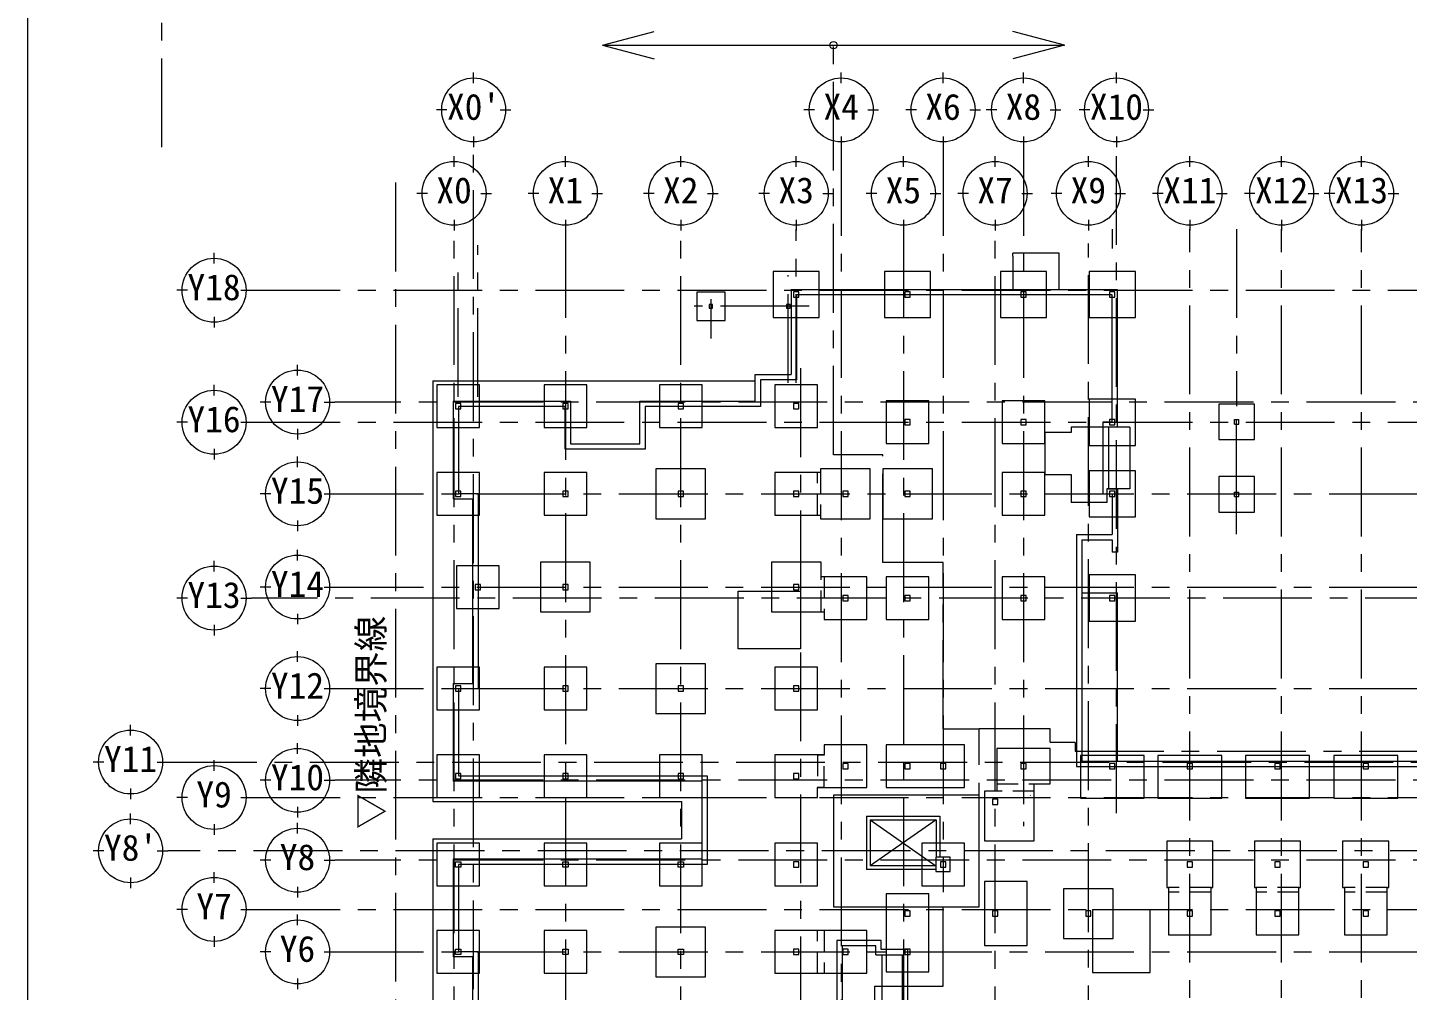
# Model space of a CAD drawing. Units: millimetres on the paper, enlarged 200 times, with parts at 1:1000. Extents: x -59400 to 184562, y -133173 to 46006.
# Drawn here: x 140766 to 156306, y 20142 to 30987 of the extents above; entities that cross this region are included whole.
import ezdxf
from ezdxf.enums import TextEntityAlignment as Align

# ---------------------------------------------------------------- set-up
doc = ezdxf.new("R2010")
doc.units = ezdxf.units.MM
doc.header["$LTSCALE"] = 200
doc.linetypes.add('CHAIN1', pattern=[8, 5, -1, 1, -1])
doc.linetypes.add('DASHED1', pattern=[1.8, 1.2, -0.6])
for name, color, linetype, lineweight in [('0-3', 4, 'CHAIN1', 5), ('E-0', 4, 'CHAIN1', 5), ('E-1', 2, 'Continuous', 18), ('E-2', 7, 'Continuous', 9), ('E-3', 4, 'Continuous', 5), ('E-4', 3, 'Continuous', 13), ('E-5', 3, 'Continuous', 13), ('E-8', 2, 'Continuous', 18), ('E-9', 4, 'Continuous', 5), ('E-A', 3, 'Continuous', 13), ('E-B', 2, 'CHAIN1', 18), ('E-E', 3, 'Continuous', 13)]:
    doc.layers.add(name, color=color, linetype=linetype, lineweight=lineweight)
doc.layers.add('E-D', color=7, linetype='Continuous')
doc.styles.add('ＭＳ ゴシック', font='')
doc.styles.get('ＭＳ ゴシック').set_extended_font_data('MS Gothic')

msp = doc.modelspace()

# ---------------------------------------------------------------- linework, layer by layer
at = {"layer": '0-3'}
msp.add_line((142278.1, 29640.5), (142278.1, 33647.5), dxfattribs=at)
at = {"layer": 'E-0', "color": 6, "linetype": 'Continuous', "lineweight": 20}
for p, q in [((140766.2, 31464.7), (140766.2, 10392.8)), ((147242.7, 30789.5), (152442.7, 30789.5))]:
    msp.add_line(p, q, dxfattribs=at)
at = {"layer": 'E-0', "color": 6, "lineweight": 20}
for p, q in [((149842.7, 26175.9), (149842.7, 30789.5)), ((150396.7, 26175.9), (149842.7, 26175.9)), ((150396.7, 24961.9), (150396.7, 26175.9)), ((151076.7, 24961.9), (150396.7, 24961.9)), ((151076.7, 23087.9), (151076.7, 24961.9)), ((151076.7, 23087.9), (151482.7, 23087.9)), ((152282.7, 23087.9), (151482.7, 23087.9)), ((152282.7, 22937.9), (152282.7, 23087.9)), ((152282.7, 22937.9), (152562.7, 22937.9)), ((152562.7, 22933.9), (152562.7, 22837.9)), ((152562.7, 22837.9), (165062.8, 22837.9))]:
    msp.add_line(p, q, dxfattribs=at)
at = {"layer": 'E-0'}
for p, q in [((145789.7, 16956), (145789.7, 29640.5)), ((149929.7, 29640.5), (149929.7, 15987.2)), ((153029.7, 22140.6), (153029.7, 29640.5)), ((145569.7, 15987.2), (145569.7, 28717.2)), ((149422.7, 26984.2), (149422.7, 28717.2)), ((150629.7, 28717.2), (150629.7, 15987.2)), ((154382.7, 28717.2), (154382.7, 26721.9)), ((154889.7, 15656.9), (154889.7, 28717.2)), ((155789.7, 15656.9), (155789.7, 28717.2)), ((145836.7, 26828.9), (145836.7, 28535.9)), ((145616.7, 26828.9), (145616.7, 28317.2)), ((149333.7, 26984.2), (149333.7, 28200.6)), ((143286.5, 28028.9), (161631.4, 28028.9)), ((149568.7, 27848.9), (148274.5, 27848.9)), ((148461.7, 27929.3), (148461.7, 27483.7)), ((149469.7, 27149.6), (149469.7, 15987.2)), ((162571.4, 26768.9), (144226.5, 26768.9)), ((143286.5, 26541.9), (161631.4, 26541.9)), ((142346.5, 22714.9), (163511.4, 22714.9)), ((162571.4, 22508.9), (144226.5, 22508.9)), ((143286.5, 22314.9), (161631.4, 22314.9)), ((163511.4, 21714.9), (142346.5, 21714.9)), ((162571.4, 21608.9), (144226.5, 21608.9)), ((143286.5, 21054.9), (161631.4, 21054.9))]:
    msp.add_line(p, q, dxfattribs=at)
at = {"layer": 'E-0', "color": 6, "lineweight": 20}
for points in [[(150302.7, 20191.9), (151076.7, 20191.9), (151076.7, 21081.9), (151482.7, 21081.9), (151482.7, 23087.9)], [(150302.7, 20191.9), (150302.7, 16914.9), (151011.7, 16914.9)]]:
    msp.add_lwpolyline(points, dxfattribs=at)
at = {"layer": 'E-0', "color": 6, "linetype": 'Continuous', "lineweight": 20}
msp.add_circle((149842.7, 30789.5), 40, dxfattribs=at)
at = {"layer": 'E-1'}
for p, q in [((149162.7, 28241.9), (149162.7, 27721.9)), ((150416.7, 28241.9), (150416.7, 27721.9)), ((151722.7, 28241.9), (151722.7, 27721.9)), ((149162.7, 27721.9), (149682.7, 27721.9)), ((150416.7, 27721.9), (150936.7, 27721.9)), ((151722.7, 27721.9), (152242.7, 27721.9)), ((152722.7, 26801.9), (152722.7, 26281.9)), ((152722.7, 26281.9), (153242.7, 26281.9)), ((149182.7, 25975.9), (149182.7, 25495.9)), ((149696.7, 25975.9), (149182.7, 25975.9)), ((149696.7, 26015.9), (149696.7, 25975.9)), ((149182.7, 25495.9), (149696.7, 25495.9)), ((149696.7, 25495.9), (149696.7, 25455.9)), ((149702.7, 24801.9), (149702.7, 24965.9)), ((150216.7, 24801.9), (149702.7, 24801.9)), ((153242.7, 24821.9), (152722.7, 24821.9)), ((153242.7, 24301.9), (153242.7, 24821.9)), ((149142.7, 24405.9), (149736.7, 24405.9)), ((149736.7, 24405.9), (149736.7, 24321.9)), ((149736.7, 22907.9), (149736.7, 22795.9)), ((152282.7, 22867.9), (151682.7, 22867.9)), ((151682.7, 22867.9), (151682.7, 22387.9)), ((152282.7, 22467.9), (152282.7, 22867.9)), ((149736.7, 22795.9), (149182.7, 22795.9)), ((149182.7, 22795.9), (149182.7, 22315.9)), ((153342.7, 22787.9), (152622.7, 22787.9)), ((153342.7, 22307.9), (153342.7, 22787.9)), ((154216.7, 22787.9), (153496.7, 22787.9)), ((154216.7, 22307.9), (154216.7, 22787.9)), ((155202.7, 22787.9), (154482.7, 22787.9)), ((155202.7, 22307.9), (155202.7, 22787.9)), ((156196.7, 22787.9), (155476.7, 22787.9)), ((156196.7, 22307.9), (156196.7, 22787.9)), ((149662.7, 22427.9), (150216.7, 22427.9)), ((149662.7, 22315.9), (149662.7, 22427.9)), ((150436.7, 22427.9), (150916.7, 22427.9)), ((152102.7, 22467.9), (152282.7, 22467.9)), ((149182.7, 22315.9), (149662.7, 22315.9)), ((152022.7, 21367.9), (151542.7, 21367.9)), ((151542.7, 21367.9), (151542.7, 20647.9)), ((152022.7, 20647.9), (152022.7, 21367.9)), ((153596.7, 21301.9), (153616.7, 21301.9)), ((153616.7, 21301.9), (153616.7, 20767.9)), ((154096.7, 20767.9), (154096.7, 21301.9)), ((154096.7, 21301.9), (154116.7, 21301.9)), ((154582.7, 21301.9), (154602.7, 21301.9)), ((154602.7, 21301.9), (154602.7, 20767.9)), ((155082.7, 20767.9), (155082.7, 21301.9)), ((155082.7, 21301.9), (155102.7, 21301.9)), ((155576.7, 21301.9), (155596.7, 21301.9)), ((155596.7, 21301.9), (155596.7, 20767.9)), ((156076.7, 20767.9), (156076.7, 21301.9)), ((156076.7, 21301.9), (156096.7, 21301.9)), ((149182.7, 20815.9), (149182.7, 20335.9)), ((149736.7, 20815.9), (149182.7, 20815.9)), ((150436.7, 20815.9), (150436.7, 20351.9)), ((153616.7, 20767.9), (154096.7, 20767.9)), ((154602.7, 20767.9), (155082.7, 20767.9)), ((155596.7, 20767.9), (156076.7, 20767.9)), ((151542.7, 20647.9), (152022.7, 20647.9)), ((149182.7, 20335.9), (149736.7, 20335.9))]:
    msp.add_line(p, q, dxfattribs=at)
at = {"layer": 'E-1', "linetype": 'DASHED1'}
for p, q in [((149662.7, 25495.9), (149662.7, 25975.9)), ((149696.7, 25975.9), (149696.7, 25495.9)), ((149702.7, 24405.9), (149702.7, 24801.9)), ((149736.7, 24801.9), (149736.7, 24405.9)), ((149662.7, 22795.9), (149736.7, 22795.9)), ((149662.7, 22795.9), (149662.7, 22427.9)), ((149736.7, 22427.9), (149736.7, 22795.9)), ((149736.7, 22427.9), (149662.7, 22427.9)), ((151682.7, 22467.9), (152102.7, 22467.9)), ((152102.7, 22387.9), (151682.7, 22387.9)), ((154096.7, 21301.9), (153616.7, 21301.9)), ((155082.7, 21301.9), (154602.7, 21301.9)), ((156076.7, 21301.9), (155596.7, 21301.9)), ((154096.7, 21247.9), (153616.7, 21247.9)), ((155082.7, 21247.9), (154602.7, 21247.9)), ((156076.7, 21247.9), (155596.7, 21247.9)), ((149662.7, 20335.9), (149662.7, 20815.9)), ((149736.7, 20815.9), (149736.7, 20335.9))]:
    msp.add_line(p, q, dxfattribs=at)
at = {"layer": 'E-1'}
for points in [[(149682.7, 27721.9), (149682.7, 28241.9), (149162.7, 28241.9)], [(150936.7, 27721.9), (150936.7, 28241.9), (150416.7, 28241.9)], [(152242.7, 27721.9), (152242.7, 28241.9), (151722.7, 28241.9)], [(153242.7, 26281.9), (153242.7, 26801.9), (152722.7, 26801.9)], [(149696.7, 25455.9), (150256.7, 25455.9), (150256.7, 26015.9), (149696.7, 26015.9)], [(149702.7, 24965.9), (149142.7, 24965.9), (149142.7, 24405.9)], [(149736.7, 24321.9), (150216.7, 24321.9), (150216.7, 24801.9)], [(152722.7, 24821.9), (152722.7, 24301.9), (153242.7, 24301.9)], [(150216.7, 22427.9), (150216.7, 22907.9), (149736.7, 22907.9)], [(150916.7, 22907.9), (150436.7, 22907.9), (150436.7, 22427.9)], [(150836.7, 22427.9), (151316.7, 22427.9), (151316.7, 22907.9), (150836.7, 22907.9)], [(152622.7, 22787.9), (152622.7, 22307.9), (153342.7, 22307.9)], [(153496.7, 22787.9), (153496.7, 22307.9), (154216.7, 22307.9)], [(154482.7, 22787.9), (154482.7, 22307.9), (155202.7, 22307.9)], [(155476.7, 22787.9), (155476.7, 22307.9), (156196.7, 22307.9)], [(151542.7, 21827.9), (152102.7, 21827.9), (152102.7, 22467.9)], [(151682.7, 22387.9), (151542.7, 22387.9), (151542.7, 21827.9)], [(154116.7, 21301.9), (154116.7, 21821.9), (153596.7, 21821.9), (153596.7, 21301.9)], [(155102.7, 21301.9), (155102.7, 21821.9), (154582.7, 21821.9), (154582.7, 21301.9)], [(156096.7, 21301.9), (156096.7, 21821.9), (155576.7, 21821.9), (155576.7, 21301.9)], [(150916.7, 20767.9), (150916.7, 21231.9), (150436.7, 21231.9), (150436.7, 20767.9)], [(149736.7, 20335.9), (150216.7, 20335.9), (150216.7, 20815.9), (149736.7, 20815.9)], [(150436.7, 20351.9), (150916.7, 20351.9), (150916.7, 20815.9)]]:
    msp.add_lwpolyline(points, dxfattribs=at)
for points in [[(152722.7, 27721.9), (153242.7, 27721.9), (153242.7, 28241.9), (152722.7, 28241.9)], [(148301.7, 27688.9), (148621.7, 27688.9), (148621.7, 28008.9), (148301.7, 28008.9)], [(145376.7, 26481.9), (145856.7, 26481.9), (145856.7, 26961.9), (145376.7, 26961.9)], [(146582.7, 26481.9), (147062.7, 26481.9), (147062.7, 26961.9), (146582.7, 26961.9)], [(147882.7, 26481.9), (148362.7, 26481.9), (148362.7, 26961.9), (147882.7, 26961.9)], [(149182.7, 26481.9), (149662.7, 26481.9), (149662.7, 26961.9), (149182.7, 26961.9)], [(150436.7, 26301.9), (150916.7, 26301.9), (150916.7, 26781.9), (150436.7, 26781.9)], [(151742.7, 26301.9), (152222.7, 26301.9), (152222.7, 26781.9), (151742.7, 26781.9)], [(154182.7, 26346.9), (154582.7, 26346.9), (154582.7, 26746.9), (154182.7, 26746.9)], [(145376.7, 25495.9), (145856.7, 25495.9), (145856.7, 25975.9), (145376.7, 25975.9)], [(146582.7, 25495.9), (147062.7, 25495.9), (147062.7, 25975.9), (146582.7, 25975.9)], [(147842.7, 25455.9), (148402.7, 25455.9), (148402.7, 26015.9), (147842.7, 26015.9)], [(150396.7, 25455.9), (150956.7, 25455.9), (150956.7, 26015.9), (150396.7, 26015.9)], [(151742.7, 25495.9), (152222.7, 25495.9), (152222.7, 25975.9), (151742.7, 25975.9)], [(152722.7, 25475.9), (153242.7, 25475.9), (153242.7, 25995.9), (152722.7, 25995.9)], [(154182.7, 25530.9), (154582.7, 25530.9), (154582.7, 25930.9), (154182.7, 25930.9)], [(145596.7, 24445.9), (146076.7, 24445.9), (146076.7, 24925.9), (145596.7, 24925.9)], [(146542.7, 24405.9), (147102.7, 24405.9), (147102.7, 24965.9), (146542.7, 24965.9)], [(150436.7, 24321.9), (150916.7, 24321.9), (150916.7, 24801.9), (150436.7, 24801.9)], [(151742.7, 24321.9), (152222.7, 24321.9), (152222.7, 24801.9), (151742.7, 24801.9)], [(145376.7, 23301.9), (145856.7, 23301.9), (145856.7, 23781.9), (145376.7, 23781.9)], [(146582.7, 23301.9), (147062.7, 23301.9), (147062.7, 23781.9), (146582.7, 23781.9)], [(147842.7, 23261.9), (148402.7, 23261.9), (148402.7, 23821.9), (147842.7, 23821.9)], [(149182.7, 23301.9), (149662.7, 23301.9), (149662.7, 23781.9), (149182.7, 23781.9)], [(145376.7, 22315.9), (145856.7, 22315.9), (145856.7, 22795.9), (145376.7, 22795.9)], [(146582.7, 22315.9), (147062.7, 22315.9), (147062.7, 22795.9), (146582.7, 22795.9)], [(147882.7, 22315.9), (148362.7, 22315.9), (148362.7, 22795.9), (147882.7, 22795.9)], [(145376.7, 21321.9), (145856.7, 21321.9), (145856.7, 21801.9), (145376.7, 21801.9)], [(146582.7, 21321.9), (147062.7, 21321.9), (147062.7, 21801.9), (146582.7, 21801.9)], [(147882.7, 21321.9), (148362.7, 21321.9), (148362.7, 21801.9), (147882.7, 21801.9)], [(149182.7, 21321.9), (149662.7, 21321.9), (149662.7, 21801.9), (149182.7, 21801.9)], [(150836.7, 21321.9), (151316.7, 21321.9), (151316.7, 21801.9), (150836.7, 21801.9)], [(150836.7, 21321.9), (151316.7, 21321.9), (151316.7, 21801.9), (150836.7, 21801.9)], [(152432.7, 20727.9), (152992.7, 20727.9), (152992.7, 21287.9), (152432.7, 21287.9)], [(147842.7, 20295.9), (148402.7, 20295.9), (148402.7, 20855.9), (147842.7, 20855.9)], [(145376.7, 20335.9), (145856.7, 20335.9), (145856.7, 20815.9), (145376.7, 20815.9)], [(146582.7, 20335.9), (147062.7, 20335.9), (147062.7, 20815.9), (146582.7, 20815.9)]]:
    msp.add_lwpolyline(points, close=True, dxfattribs=at)
at = {"layer": 'E-2'}
for p, q in [((151862.7, 28412.9), (151862.7, 28444.9)), ((152382.7, 28444.9), (151862.7, 28444.9)), ((152382.7, 28038.9), (152382.7, 28444.9)), ((151862.7, 28412.9), (151862.7, 28038.9)), ((149365.7, 28038.9), (153039.7, 28038.9)), ((149365.7, 28038.9), (149365.7, 27078.9)), ((153039.7, 26484.9), (153039.7, 28038.9)), ((148959.7, 27078.9), (149365.7, 27078.9)), ((145329.7, 27008.9), (148959.7, 27008.9)), ((145559.7, 26778.9), (145559.7, 25678.9)), ((145559.7, 25678.9), (145779.7, 25678.9)), ((152979.7, 25732.9), (152979.7, 25278.9)), ((153039.7, 25792.9), (153039.7, 25078.9)), ((152579.7, 25278.9), (152979.7, 25278.9)), ((152639.7, 25218.9), (152979.7, 25218.9)), ((152979.7, 25218.9), (152979.7, 25078.9)), ((153039.7, 25078.9), (152979.7, 25078.9)), ((152639.7, 24618.9), (153039.7, 24618.9)), ((153039.7, 22724.9), (153039.7, 24618.9)), ((145559.7, 23598.9), (145559.7, 22498.9)), ((148359.7, 22498.9), (145559.7, 22498.9)), ((148359.7, 22498.9), (148359.7, 21618.9)), ((150214.3, 22104.9), (151039.7, 22104.9)), ((150214.3, 22104.9), (150214.3, 21504.9)), ((151039.7, 22104.9), (151039.7, 21641.9)), ((150254.3, 22064.9), (150999.7, 22064.9)), ((150254.3, 22064.9), (150254.3, 21544.9)), ((150254.3, 22064.9), (150996.7, 21544.9)), ((150999.7, 22064.9), (150254.3, 21544.9)), ((150999.7, 22064.9), (150999.7, 21641.9)), ((145329.7, 21848.9), (148129.7, 21848.9)), ((148359.7, 21618.9), (145559.7, 21618.9)), ((145559.7, 21618.9), (145559.7, 20518.9)), ((150996.7, 21504.9), (150214.3, 21504.9)), ((150996.7, 21544.9), (150254.3, 21544.9)), ((149879.7, 20704.9), (149879.7, 16995.9)), ((149939.7, 20644.9), (149939.7, 16995.9)), ((150319.7, 20544.9), (150619.7, 20544.9)), ((150389.7, 16914.9), (150389.7, 20544.9))]:
    msp.add_line(p, q, dxfattribs=at)
for points in [[(152979.7, 25732.9), (152879.7, 25732.9), (152879.7, 26544.9), (152979.7, 26544.9), (152979.7, 27978.9), (149425.7, 27978.9), (149425.7, 27018.9), (149019.7, 27018.9), (149019.7, 26718.9), (147719.7, 26718.9), (147719.7, 26238.9), (146819.7, 26238.9), (146819.7, 26718.9), (145619.7, 26718.9), (145619.7, 25738.9), (145839.7, 25738.9), (145839.7, 23538.9), (145619.7, 23538.9), (145619.7, 22558.9), (148419.7, 22558.9), (148419.7, 21558.9), (145619.7, 21558.9), (145619.7, 20578.9), (145839.7, 20578.9), (145839.7, 18378.9)], [(145559.7, 26778.9), (146879.7, 26778.9), (146879.7, 26298.9), (147659.7, 26298.9), (147659.7, 26778.9), (148959.7, 26778.9), (148959.7, 27078.9)], [(145329.7, 27008.9), (145329.7, 22268.9), (148129.7, 22268.9), (148129.7, 21848.9)], [(153039.7, 26484.9), (152939.7, 26484.9), (152939.7, 25792.9), (153039.7, 25792.9)], [(145559.7, 23598.9), (145779.7, 23598.9), (145779.7, 25678.9)], [(152579.7, 25278.9), (152579.7, 22664.9), (158519.7, 22664.9)], [(152639.7, 25218.9), (152639.7, 22724.9), (158579.7, 22724.9), (158579.7, 22324.9)], [(145329.7, 21848.9), (145329.7, 17108.9), (148959.7, 17108.9)], [(156819.7, 17204.9), (155839.7, 17204.9), (155839.7, 20004.9), (154839.7, 20004.9), (154839.7, 17204.9), (153859.7, 17204.9), (153859.7, 17424.9), (151659.7, 17424.9), (151659.7, 17204.9), (150679.7, 17204.9), (150679.7, 20604.9), (150379.7, 20604.9), (150379.7, 20704.9), (149879.7, 20704.9)], [(145559.7, 18438.9), (145779.7, 18438.9), (145779.7, 20518.9), (145559.7, 20518.9)], [(150319.7, 20544.9), (150319.7, 20644.9), (149939.7, 20644.9)], [(151719.7, 17144.9), (150619.7, 17144.9), (150619.7, 20544.9)]]:
    msp.add_lwpolyline(points, dxfattribs=at)
msp.add_lwpolyline([(150996.7, 21481.9), (151156.7, 21481.9), (151156.7, 21641.9), (150996.7, 21641.9)], close=True, dxfattribs=at)
at = {"layer": 'E-3', "linetype": 'CHAIN1'}
for p, q in [((151076.7, 29640.5), (151076.7, 21248.7)), ((151982.7, 29640.5), (151982.7, 21992.9)), ((146822.7, 28717.2), (146822.7, 15987.2)), ((148122.7, 15987.2), (148122.7, 28717.2)), ((151662.7, 15987.2), (151662.7, 28717.2)), ((152982.7, 28717.2), (152982.7, 28500.9)), ((153856.7, 15656.9), (153856.7, 28717.2)), ((152712.7, 15999.1), (152712.7, 28557.2)), ((154382.7, 25705.9), (154382.7, 26571.9)), ((154382.7, 25282.4), (154382.7, 26571.9)), ((144226.5, 25735.9), (162571.4, 25735.9)), ((161631.4, 24561.9), (143286.5, 24561.9)), ((144226.5, 24685.9), (162571.4, 24685.9)), ((144226.5, 23541.9), (162571.4, 23541.9)), ((144226.5, 20575.9), (162571.4, 20575.9))]:
    msp.add_line(p, q, dxfattribs=at)
at = {"layer": 'E-3', "color": 3, "lineweight": 13}
for p, q in [((149842.7, 22341.9), (149842.7, 21081.9)), ((149842.7, 21081.9), (151482.7, 21081.9))]:
    msp.add_line(p, q, dxfattribs=at)
msp.add_lwpolyline([(151482.7, 21081.9), (151482.7, 22341.9), (149842.7, 22341.9)], dxfattribs=at)
at = {"layer": 'E-4'}
for points in [[(149392.7, 27951.9), (149452.7, 27951.9), (149452.7, 28011.9), (149392.7, 28011.9)], [(150646.7, 27951.9), (150706.7, 27951.9), (150706.7, 28011.9), (150646.7, 28011.9)], [(151952.7, 27951.9), (152012.7, 27951.9), (152012.7, 28011.9), (151952.7, 28011.9)], [(152952.7, 27951.9), (153012.7, 27951.9), (153012.7, 28011.9), (152952.7, 28011.9)], [(145586.7, 26691.9), (145646.7, 26691.9), (145646.7, 26751.9), (145586.7, 26751.9)], [(146792.7, 26691.9), (146852.7, 26691.9), (146852.7, 26751.9), (146792.7, 26751.9)], [(148092.7, 26691.9), (148152.7, 26691.9), (148152.7, 26751.9), (148092.7, 26751.9)], [(149392.7, 26691.9), (149452.7, 26691.9), (149452.7, 26751.9), (149392.7, 26751.9)], [(150646.7, 26511.9), (150706.7, 26511.9), (150706.7, 26571.9), (150646.7, 26571.9)], [(151952.7, 26511.9), (152012.7, 26511.9), (152012.7, 26571.9), (151952.7, 26571.9)], [(152952.7, 26511.9), (153012.7, 26511.9), (153012.7, 26571.9), (152952.7, 26571.9)], [(145586.7, 25705.9), (145646.7, 25705.9), (145646.7, 25765.9), (145586.7, 25765.9)], [(146792.7, 25705.9), (146852.7, 25705.9), (146852.7, 25765.9), (146792.7, 25765.9)], [(148092.7, 25705.9), (148152.7, 25705.9), (148152.7, 25765.9), (148092.7, 25765.9)], [(149392.7, 25705.9), (149452.7, 25705.9), (149452.7, 25765.9), (149392.7, 25765.9)], [(149946.7, 25705.9), (150006.7, 25705.9), (150006.7, 25765.9), (149946.7, 25765.9)], [(150646.7, 25705.9), (150706.7, 25705.9), (150706.7, 25765.9), (150646.7, 25765.9)], [(151952.7, 25705.9), (152012.7, 25705.9), (152012.7, 25765.9), (151952.7, 25765.9)], [(152952.7, 25705.9), (153012.7, 25705.9), (153012.7, 25765.9), (152952.7, 25765.9)], [(145806.7, 24655.9), (145866.7, 24655.9), (145866.7, 24715.9), (145806.7, 24715.9)], [(146792.7, 24655.9), (146852.7, 24655.9), (146852.7, 24715.9), (146792.7, 24715.9)], [(149392.7, 24655.9), (149452.7, 24655.9), (149452.7, 24715.9), (149392.7, 24715.9)], [(149946.7, 24531.9), (150006.7, 24531.9), (150006.7, 24591.9), (149946.7, 24591.9)], [(150646.7, 24531.9), (150706.7, 24531.9), (150706.7, 24591.9), (150646.7, 24591.9)], [(151952.7, 24531.9), (152012.7, 24531.9), (152012.7, 24591.9), (151952.7, 24591.9)], [(152952.7, 24531.9), (153012.7, 24531.9), (153012.7, 24591.9), (152952.7, 24591.9)], [(145586.7, 23511.9), (145646.7, 23511.9), (145646.7, 23571.9), (145586.7, 23571.9)], [(146792.7, 23511.9), (146852.7, 23511.9), (146852.7, 23571.9), (146792.7, 23571.9)], [(148092.7, 23511.9), (148152.7, 23511.9), (148152.7, 23571.9), (148092.7, 23571.9)], [(149392.7, 23511.9), (149452.7, 23511.9), (149452.7, 23571.9), (149392.7, 23571.9)], [(149946.7, 22637.9), (150006.7, 22637.9), (150006.7, 22697.9), (149946.7, 22697.9)], [(150646.7, 22637.9), (150706.7, 22637.9), (150706.7, 22697.9), (150646.7, 22697.9)], [(151046.7, 22637.9), (151106.7, 22637.9), (151106.7, 22697.9), (151046.7, 22697.9)], [(151952.7, 22637.9), (152012.7, 22637.9), (152012.7, 22697.9), (151952.7, 22697.9)], [(152952.7, 22637.9), (153012.7, 22637.9), (153012.7, 22697.9), (152952.7, 22697.9)], [(153826.7, 22637.9), (153886.7, 22637.9), (153886.7, 22697.9), (153826.7, 22697.9)], [(154812.7, 22637.9), (154872.7, 22637.9), (154872.7, 22697.9), (154812.7, 22697.9)], [(155806.7, 22637.9), (155866.7, 22637.9), (155866.7, 22697.9), (155806.7, 22697.9)], [(145586.7, 22525.9), (145646.7, 22525.9), (145646.7, 22585.9), (145586.7, 22585.9)], [(146792.7, 22525.9), (146852.7, 22525.9), (146852.7, 22585.9), (146792.7, 22585.9)], [(148092.7, 22525.9), (148152.7, 22525.9), (148152.7, 22585.9), (148092.7, 22585.9)], [(149392.7, 22525.9), (149452.7, 22525.9), (149452.7, 22585.9), (149392.7, 22585.9)], [(151632.7, 22237.9), (151692.7, 22237.9), (151692.7, 22297.9), (151632.7, 22297.9)], [(145586.7, 21591.9), (145646.7, 21591.9), (145646.7, 21531.9), (145586.7, 21531.9)], [(146792.7, 21591.9), (146852.7, 21591.9), (146852.7, 21531.9), (146792.7, 21531.9)], [(148092.7, 21591.9), (148152.7, 21591.9), (148152.7, 21531.9), (148092.7, 21531.9)], [(149392.7, 21531.9), (149452.7, 21531.9), (149452.7, 21591.9), (149392.7, 21591.9)], [(151046.7, 21531.9), (151106.7, 21531.9), (151106.7, 21591.9), (151046.7, 21591.9)], [(153826.7, 21531.9), (153886.7, 21531.9), (153886.7, 21591.9), (153826.7, 21591.9)], [(154812.7, 21531.9), (154872.7, 21531.9), (154872.7, 21591.9), (154812.7, 21591.9)], [(155806.7, 21531.9), (155866.7, 21531.9), (155866.7, 21591.9), (155806.7, 21591.9)], [(150646.7, 20977.9), (150706.7, 20977.9), (150706.7, 21037.9), (150646.7, 21037.9)], [(151632.7, 20977.9), (151692.7, 20977.9), (151692.7, 21037.9), (151632.7, 21037.9)], [(152682.7, 20977.9), (152742.7, 20977.9), (152742.7, 21037.9), (152682.7, 21037.9)], [(153826.7, 20977.9), (153886.7, 20977.9), (153886.7, 21037.9), (153826.7, 21037.9)], [(154812.7, 20977.9), (154872.7, 20977.9), (154872.7, 21037.9), (154812.7, 21037.9)], [(155806.7, 20977.9), (155866.7, 20977.9), (155866.7, 21037.9), (155806.7, 21037.9)], [(145586.7, 20605.9), (145646.7, 20605.9), (145646.7, 20545.9), (145586.7, 20545.9)], [(146792.7, 20605.9), (146852.7, 20605.9), (146852.7, 20545.9), (146792.7, 20545.9)], [(148092.7, 20605.9), (148152.7, 20605.9), (148152.7, 20545.9), (148092.7, 20545.9)], [(149392.7, 20545.9), (149452.7, 20545.9), (149452.7, 20605.9), (149392.7, 20605.9)], [(149946.7, 20545.9), (150006.7, 20545.9), (150006.7, 20605.9), (149946.7, 20605.9)], [(150646.7, 20545.9), (150706.7, 20545.9), (150706.7, 20605.9), (150646.7, 20605.9)]]:
    msp.add_lwpolyline(points, close=True, dxfattribs=at)
at = {"layer": 'E-5'}
for p, q in [((152919.7, 25638.9), (152519.7, 25638.9)), ((152759.7, 21054.9), (153409.7, 21054.9))]:
    msp.add_line(p, q, dxfattribs=at)
for points in [[(153179.7, 26484.9), (152519.7, 26484.9), (152519.7, 26424.9), (152223.7, 26424.9), (152223.7, 25953.4), (152519.7, 25953.4), (152519.7, 25638.9)], [(153179.7, 26484.9), (153179.7, 25792.9), (152919.7, 25792.9), (152919.7, 25638.9)], [(152759.7, 21054.9), (152759.7, 20344.9), (153409.7, 20344.9), (153409.7, 21054.9)]]:
    msp.add_lwpolyline(points, dxfattribs=at)
msp.add_lwpolyline([(149469.7, 24638.9), (149469.7, 23988.9), (148769.7, 23988.9), (148769.7, 24638.9)], close=True, dxfattribs=at)
at = {"layer": 'E-8', "color": 1}
for p, q in [((147242.7, 30789.5), (147822.2, 30944.8)), ((152442.7, 30789.5), (151863.1, 30944.8)), ((147242.7, 30789.5), (147822.2, 30634.2)), ((152442.7, 30789.5), (151863.1, 30634.2))]:
    msp.add_line(p, q, dxfattribs=at)
at = {"layer": 'E-8'}
for p, q in [((145789.7, 30360.5), (145789.7, 30480.5)), ((149929.7, 30360.5), (149929.7, 30480.5)), ((151076.7, 30360.5), (151076.7, 30480.5)), ((151982.7, 30360.5), (151982.7, 30480.5)), ((153029.7, 30360.5), (153029.7, 30480.5)), ((145489.7, 30060.5), (145369.7, 30060.5)), ((146089.7, 30060.5), (146209.7, 30060.5)), ((149629.7, 30060.5), (149509.7, 30060.5)), ((150229.7, 30060.5), (150349.7, 30060.5)), ((150776.7, 30060.5), (150656.7, 30060.5)), ((151376.7, 30060.5), (151496.7, 30060.5)), ((151682.7, 30060.5), (151562.7, 30060.5)), ((152282.7, 30060.5), (152402.7, 30060.5)), ((152729.7, 30060.5), (152609.7, 30060.5)), ((153329.7, 30060.5), (153449.7, 30060.5)), ((145789.7, 29760.5), (145789.7, 29640.5)), ((149929.7, 29760.5), (149929.7, 29640.5)), ((151076.7, 29760.5), (151076.7, 29640.5)), ((151982.7, 29760.5), (151982.7, 29640.5)), ((153029.7, 29760.5), (153029.7, 29640.5)), ((145569.7, 29420.5), (145569.7, 29540.5)), ((146822.7, 29420.5), (146822.7, 29540.5)), ((148122.7, 29420.5), (148122.7, 29540.5)), ((149422.7, 29420.5), (149422.7, 29540.5)), ((150629.7, 29420.5), (150629.7, 29540.5)), ((151662.7, 29420.5), (151662.7, 29540.5)), ((152712.7, 29420.5), (152712.7, 29540.5)), ((153856.7, 29420.5), (153856.7, 29540.5)), ((154889.7, 29420.5), (154889.7, 29540.5)), ((155789.7, 29420.5), (155789.7, 29540.5)), ((145269.7, 29120.5), (145149.7, 29120.5)), ((145869.7, 29120.5), (145989.7, 29120.5)), ((146522.7, 29120.5), (146402.7, 29120.5)), ((147122.7, 29120.5), (147242.7, 29120.5)), ((147822.7, 29120.5), (147702.7, 29120.5)), ((148422.7, 29120.5), (148542.7, 29120.5)), ((149122.7, 29120.5), (149002.7, 29120.5)), ((149722.7, 29120.5), (149842.7, 29120.5)), ((150329.7, 29120.5), (150209.7, 29120.5)), ((150929.7, 29120.5), (151049.7, 29120.5)), ((151362.7, 29120.5), (151242.7, 29120.5)), ((151962.7, 29120.5), (152082.7, 29120.5)), ((152412.7, 29120.5), (152292.7, 29120.5)), ((153012.7, 29120.5), (153132.7, 29120.5)), ((153556.7, 29120.5), (153436.7, 29120.5)), ((154156.7, 29120.5), (154276.7, 29120.5)), ((154589.7, 29120.5), (154469.7, 29120.5)), ((155189.7, 29120.5), (155309.7, 29120.5)), ((155489.7, 29120.5), (155369.7, 29120.5)), ((156089.7, 29120.5), (156209.7, 29120.5)), ((145569.7, 28820.5), (145569.7, 28700.5)), ((146822.7, 28820.5), (146822.7, 28700.5)), ((148122.7, 28820.5), (148122.7, 28700.5)), ((149422.7, 28820.5), (149422.7, 28700.5)), ((150629.7, 28820.5), (150629.7, 28700.5)), ((151662.7, 28820.5), (151662.7, 28700.5)), ((152712.7, 28820.5), (152712.7, 28700.5)), ((153856.7, 28820.5), (153856.7, 28700.5)), ((154889.7, 28820.5), (154889.7, 28700.5)), ((155789.7, 28820.5), (155789.7, 28700.5)), ((142866.5, 28328.9), (142866.5, 28448.9)), ((142566.5, 28028.9), (142446.5, 28028.9)), ((143166.5, 28028.9), (143286.5, 28028.9)), ((142866.5, 27728.9), (142866.5, 27608.9)), ((143806.5, 27068.9), (143806.5, 27188.9)), ((142866.5, 26841.9), (142866.5, 26961.9)), ((143506.5, 26768.9), (143386.5, 26768.9)), ((144106.5, 26768.9), (144226.5, 26768.9)), ((142566.5, 26541.9), (142446.5, 26541.9)), ((143166.5, 26541.9), (143286.5, 26541.9)), ((143806.5, 26468.9), (143806.5, 26348.9)), ((142866.5, 26241.9), (142866.5, 26121.9)), ((143806.5, 26035.9), (143806.5, 26155.9)), ((143506.5, 25735.9), (143386.5, 25735.9)), ((144106.5, 25735.9), (144226.5, 25735.9)), ((143806.5, 25435.9), (143806.5, 25315.9)), ((143806.5, 24985.9), (143806.5, 25105.9)), ((142866.5, 24861.9), (142866.5, 24981.9)), ((142566.5, 24561.9), (142446.5, 24561.9)), ((143166.5, 24561.9), (143286.5, 24561.9)), ((143506.5, 24685.9), (143386.5, 24685.9)), ((144106.5, 24685.9), (144226.5, 24685.9)), ((142866.5, 24261.9), (142866.5, 24141.9)), ((143806.5, 24385.9), (143806.5, 24265.9)), ((143806.5, 23841.9), (143806.5, 23961.9)), ((143506.5, 23541.9), (143386.5, 23541.9)), ((144106.5, 23541.9), (144226.5, 23541.9)), ((143806.5, 23241.9), (143806.5, 23121.9)), ((141926.5, 23014.9), (141926.5, 23134.9)), ((143806.5, 22808.9), (143806.5, 22928.9)), ((141626.5, 22714.9), (141506.5, 22714.9)), ((142226.5, 22714.9), (142346.5, 22714.9)), ((142866.5, 22614.9), (142866.5, 22734.9)), ((141926.5, 22414.9), (141926.5, 22294.9)), ((143506.5, 22508.9), (143386.5, 22508.9)), ((144106.5, 22508.9), (144226.5, 22508.9)), ((142566.5, 22314.9), (142446.5, 22314.9)), ((143166.5, 22314.9), (143286.5, 22314.9)), ((141926.5, 22014.9), (141926.5, 22134.9)), ((143806.5, 22208.9), (143806.5, 22088.9)), ((142866.5, 22014.9), (142866.5, 21894.9)), ((143806.5, 21908.9), (143806.5, 22028.9)), ((141626.5, 21714.9), (141506.5, 21714.9)), ((142226.5, 21714.9), (142346.5, 21714.9)), ((143506.5, 21608.9), (143386.5, 21608.9)), ((144106.5, 21608.9), (144226.5, 21608.9)), ((142866.5, 21354.9), (142866.5, 21474.9)), ((141926.5, 21414.9), (141926.5, 21294.9)), ((143806.5, 21308.9), (143806.5, 21188.9)), ((142566.5, 21054.9), (142446.5, 21054.9)), ((143166.5, 21054.9), (143286.5, 21054.9)), ((143806.5, 20875.9), (143806.5, 20995.9)), ((142866.5, 20754.9), (142866.5, 20634.9)), ((143506.5, 20575.9), (143386.5, 20575.9)), ((144106.5, 20575.9), (144226.5, 20575.9)), ((143806.5, 20275.9), (143806.5, 20155.9))]:
    msp.add_line(p, q, dxfattribs=at)
for centre in [(145789.7, 30060.5), (149929.7, 30060.5), (151076.7, 30060.5), (151982.7, 30060.5), (153029.7, 30060.5), (145569.7, 29120.5), (146822.7, 29120.5), (148122.7, 29120.5), (149422.7, 29120.5), (150629.7, 29120.5), (151662.7, 29120.5), (152712.7, 29120.5), (153856.7, 29120.5), (154889.7, 29120.5), (155789.7, 29120.5), (142866.5, 28028.9), (143806.5, 26768.9), (142866.5, 26541.9), (143806.5, 25735.9), (143806.5, 24685.9), (142866.5, 24561.9), (143806.5, 23541.9), (141926.5, 22714.9), (143806.5, 22508.9), (142866.5, 22314.9), (141926.5, 21714.9), (143806.5, 21608.9), (142866.5, 21054.9), (143806.5, 20575.9)]:
    msp.add_circle(centre, 360, dxfattribs=at)
at = {"layer": 'E-9'}
msp.add_line((152059.4, 22341.9), (152062.7, 22338.6), dxfattribs=at)
at = {"layer": 'E-A'}
for p, q in [((154357.7, 26521.9), (154357.7, 26571.9)), ((154357.7, 26571.9), (154407.7, 26571.9)), ((154357.7, 26521.9), (154407.7, 26521.9)), ((154407.7, 26521.9), (154407.7, 26571.9)), ((154357.7, 25755.9), (154407.7, 25755.9)), ((154357.7, 25705.9), (154357.7, 25755.9)), ((154357.7, 25705.9), (154407.7, 25705.9)), ((154407.7, 25705.9), (154407.7, 25755.9))]:
    msp.add_line(p, q, dxfattribs=at)
at = {"layer": 'E-B'}
msp.add_line((144909.7, 29241.2), (144909.7, 15574.2), dxfattribs=at)
at = {"layer": 'E-E'}
for points in [[(148441.7, 27828.9), (148481.7, 27828.9), (148481.7, 27868.9), (148441.7, 27868.9)], [(149313.7, 27828.9), (149353.7, 27828.9), (149353.7, 27868.9), (149313.7, 27868.9)]]:
    msp.add_lwpolyline(points, close=True, dxfattribs=at)

# ---------------------------------------------------------------- texts
at = {"layer": 'E-8', "color": 7, "style": 'ＭＳ ゴシック'}
for s, p in [("X0'", (145489.7, 29860.5)), ('X4', (149729.7, 29860.5)), ('X6', (150876.7, 29860.5)), ('X8', (151782.7, 29860.5)), ('X10', (152729.7, 29860.5)), ('X0', (145369.7, 28920.5)), ('X1', (146622.7, 28920.5)), ('X2', (147922.7, 28920.5)), ('X3', (149222.7, 28920.5)), ('X5', (150429.7, 28920.5)), ('X7', (151462.7, 28920.5)), ('X9', (152512.7, 28920.5)), ('X11', (153556.7, 28920.5)), ('X12', (154589.7, 28920.5)), ('X13', (155489.7, 28920.5)), ('Y18', (142566.5, 27828.9)), ('Y17', (143506.5, 26568.9)), ('Y16', (142566.5, 26341.9)), ('Y15', (143506.5, 25535.9)), ('Y14', (143506.5, 24485.9)), ('Y13', (142566.5, 24361.9)), ('Y12', (143506.5, 23341.9)), ('Y11', (141626.5, 22514.9)), ('Y10', (143506.5, 22308.9)), ('Y9', (142666.5, 22114.9)), ("Y8'", (141626.5, 21514.9)), ('Y8', (143606.5, 21408.9)), ('Y7', (142666.5, 20854.9)), ('Y6', (143606.5, 20375.9))]:
    msp.add_text(s, height=293.3, dxfattribs=at).set_placement(p, align=Align.BOTTOM_LEFT)
at = {"layer": 'E-D', "style": 'ＭＳ ゴシック'}
msp.add_text('▽隣地境界線', height=293.3, rotation=90, dxfattribs=at).set_placement((144867.8, 21960.7), align=Align.BOTTOM_LEFT)

doc.saveas('drawing.dxf')
